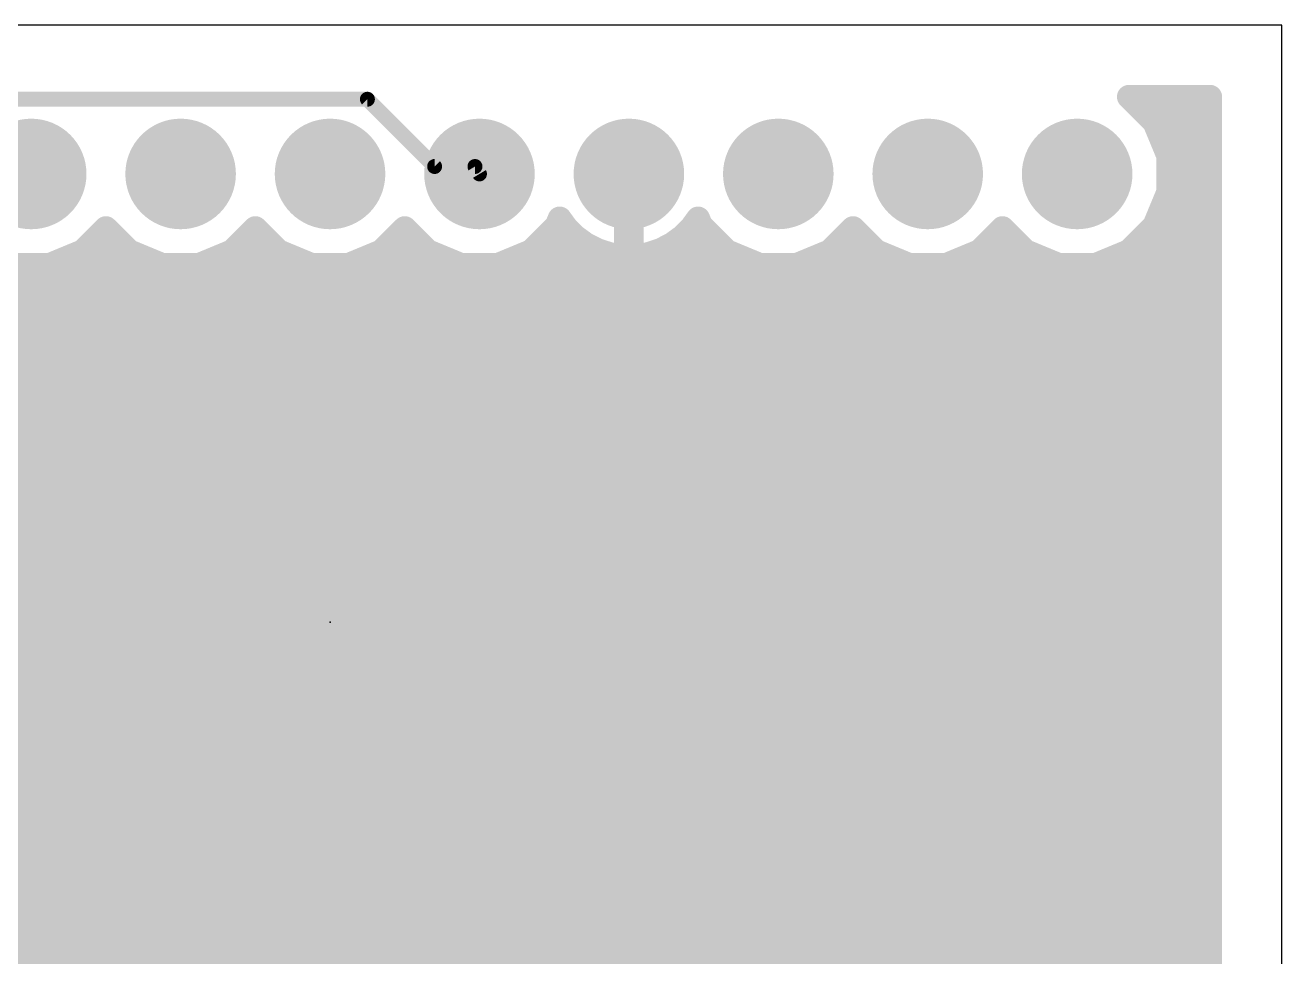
# Model space of a CAD drawing. Extents: x -9 to 55.5, y -1.4 to 36.5.
# Drawn here: x 34.19 to 55.55, y 19.71 to 35.55 of the extents above; entities that cross this region are included whole.
import ezdxf

# ---------------------------------------------------------------- set-up
doc = ezdxf.new("R2010")
doc.units = 0
for name, color, linetype in [('1', 22, 'CONTINUOUS'), ('16', 175, 'CONTINUOUS'), ('17', 82, 'CONTINUOUS'), ('18', 82, 'CONTINUOUS'), ('20', 7, 'CONTINUOUS'), ('23', 7, 'CONTINUOUS')]:
    doc.layers.add(name, color=color, linetype=linetype)

# ---------------------------------------------------------------- blocks, each defined once
blk = doc.blocks.new('ROUNDP')
at = {"const_width": 0.5}
blk.add_lwpolyline([(0, -0.25, 1), (0, 0.25, 1), (0, -0.25)], format="xyb", dxfattribs=at)
blk = doc.blocks.new('ROUNDV')
at = {"const_width": 0.5}
blk.add_lwpolyline([(0, -0.25, 1), (0, 0.25, 1), (0, -0.25)], format="xyb", dxfattribs=at)

msp = doc.modelspace()

# ---------------------------------------------------------------- linework, layer by layer
at = {"layer": '1'}
for points, const_width in [([(20.3454, 34.29), (40.005, 34.29)], 0.254), ([(40.005, 34.29), (41.148, 33.147)], 0.254), ([(53.3835, 33.8977), (52.9504, 34.3308)], 0.4064), ([(52.9504, 34.3308), (54.3308, 34.3308)], 0.4064), ([(54.3308, 34.3308), (54.3308, 1.2192)], 0.4064), ([(53.1436, 34.1376), (54.3308, 34.1376)], 0.4064), ([(53.6194, 33.3282), (53.3835, 33.8977)], 0.4064), ([(53.4525, 33.7312), (54.3308, 33.7312)], 0.4064), ([(53.6194, 32.7118), (53.6194, 33.3282)], 0.4064), ([(53.6194, 33.3248), (54.3308, 33.3248)], 0.4064), ([(41.148, 33.147), (41.8338, 33.147)], 0.254), ([(41.8338, 33.147), (41.91, 33.02)], 0.254), ([(44.3992, 31.623), (44.3992, 32.9692)], 0.4064), ([(44.3992, 32.9692), (44.5008, 32.9692)], 0.4064), ([(44.3992, 32.9184), (44.5008, 32.9184)], 0.4064), ([(44.5008, 32.9692), (44.5008, 31.623)], 0.4064), ([(53.6194, 32.9184), (54.3308, 32.9184)], 0.4064), ([(53.3835, 32.1423), (53.6194, 32.7118)], 0.4064), ([(44.3992, 32.512), (44.5008, 32.512)], 0.4064), ([(53.5366, 32.512), (54.3308, 32.512)], 0.4064), ([(35.1677, 31.7065), (35.56, 32.0988)], 0.4064), ([(35.56, 32.0988), (35.9523, 31.7065)], 0.4064), ([(37.7077, 31.7065), (38.1, 32.0988)], 0.4064), ([(38.1, 32.0988), (38.4923, 31.7065)], 0.4064), ([(40.2477, 31.7065), (40.64, 32.0988)], 0.4064), ([(40.64, 32.0988), (41.0323, 31.7065)], 0.4064), ([(42.7877, 31.7065), (43.2235, 32.1423)], 0.4064), ([(43.1868, 32.1056), (43.3887, 32.1056)], 0.4064), ([(43.2235, 32.1423), (43.2734, 32.2627)], 0.4064), ([(43.2734, 32.2627), (43.3844, 32.1099)], 0.4064), ([(43.3844, 32.1099), (43.5399, 31.9544)], 0.4064), ([(44.3992, 32.1056), (44.5008, 32.1056)], 0.4064), ([(45.3601, 31.9544), (45.5156, 32.1099)], 0.4064), ([(45.5113, 32.1056), (45.7132, 32.1056)], 0.4064), ([(45.5156, 32.1099), (45.6266, 32.2627)], 0.4064), ([(45.6266, 32.2627), (45.6765, 32.1423)], 0.4064), ([(45.6765, 32.1423), (46.1123, 31.7065)], 0.4064), ([(47.8677, 31.7065), (48.26, 32.0988)], 0.4064), ([(48.26, 32.0988), (48.6523, 31.7065)], 0.4064), ([(50.4077, 31.7065), (50.8, 32.0988)], 0.4064), ([(50.8, 32.0988), (51.1923, 31.7065)], 0.4064), ([(52.9477, 31.7065), (53.3835, 32.1423)], 0.4064), ([(53.3468, 32.1056), (54.3308, 32.1056)], 0.4064), ([(43.5399, 31.9544), (43.7178, 31.8252)], 0.4064), ([(45.1822, 31.8252), (45.3601, 31.9544)], 0.4064), ([(34.5982, 31.4706), (35.1677, 31.7065)], 0.4064), ([(35.1501, 31.6992), (35.9699, 31.6992)], 0.4064), ([(35.9523, 31.7065), (36.5218, 31.4706)], 0.4064), ([(37.1382, 31.4706), (37.7077, 31.7065)], 0.4064), ([(37.6901, 31.6992), (38.5099, 31.6992)], 0.4064), ([(38.4923, 31.7065), (39.0618, 31.4706)], 0.4064), ([(39.6782, 31.4706), (40.2477, 31.7065)], 0.4064), ([(40.2301, 31.6992), (41.0499, 31.6992)], 0.4064), ([(41.0323, 31.7065), (41.6018, 31.4706)], 0.4064), ([(42.2182, 31.4706), (42.7877, 31.7065)], 0.4064), ([(42.7701, 31.6992), (43.9942, 31.6992)], 0.4064), ([(43.7178, 31.8252), (43.9137, 31.7254)], 0.4064), ([(43.9137, 31.7254), (44.1229, 31.6574)], 0.4064), ([(44.1229, 31.6574), (44.3401, 31.623)], 0.4064), ([(44.3992, 31.6992), (44.5008, 31.6992)], 0.4064), ([(44.5599, 31.623), (44.7771, 31.6574)], 0.4064), ([(44.7771, 31.6574), (44.9863, 31.7254)], 0.4064), ([(44.9058, 31.6992), (46.1299, 31.6992)], 0.4064), ([(44.9863, 31.7254), (45.1822, 31.8252)], 0.4064), ([(46.1123, 31.7065), (46.6818, 31.4706)], 0.4064), ([(47.2982, 31.4706), (47.8677, 31.7065)], 0.4064), ([(47.8501, 31.6992), (48.6699, 31.6992)], 0.4064), ([(48.6523, 31.7065), (49.2218, 31.4706)], 0.4064), ([(49.8382, 31.4706), (50.4077, 31.7065)], 0.4064), ([(50.3901, 31.6992), (51.2099, 31.6992)], 0.4064), ([(51.1923, 31.7065), (51.7618, 31.4706)], 0.4064), ([(52.3782, 31.4706), (52.9477, 31.7065)], 0.4064), ([(52.9301, 31.6992), (54.3308, 31.6992)], 0.4064), ([(32.6898, 31.5468), (45.72, 18.5166)], 0.254), ([(46.1636, 19.1147), (33.6846, 31.5937)], 0.4064), ([(33.9818, 31.4706), (34.5982, 31.4706)], 0.4064), ([(36.5218, 31.4706), (37.1382, 31.4706)], 0.4064), ([(39.0618, 31.4706), (39.6782, 31.4706)], 0.4064), ([(41.6018, 31.4706), (42.2182, 31.4706)], 0.4064), ([(44.3401, 31.623), (44.3992, 31.623)], 0.4064), ([(44.5008, 31.623), (44.5599, 31.623)], 0.4064), ([(46.6818, 31.4706), (47.2982, 31.4706)], 0.4064), ([(49.2218, 31.4706), (49.8382, 31.4706)], 0.4064), ([(51.7618, 31.4706), (52.3782, 31.4706)], 0.4064), ([(33.9855, 31.2928), (54.3308, 31.2928)], 0.4064), ([(34.3919, 30.8864), (54.3308, 30.8864)], 0.4064), ([(34.7983, 30.48), (54.3308, 30.48)], 0.4064), ([(35.2047, 30.0736), (54.3308, 30.0736)], 0.4064), ([(35.6111, 29.6672), (54.3308, 29.6672)], 0.4064), ([(36.0175, 29.2608), (54.3308, 29.2608)], 0.4064), ([(36.4239, 28.8544), (54.3308, 28.8544)], 0.4064), ([(36.8303, 28.448), (54.3308, 28.448)], 0.4064), ([(37.2367, 28.0416), (54.3308, 28.0416)], 0.4064), ([(37.6431, 27.6352), (54.3308, 27.6352)], 0.4064), ([(38.0495, 27.2288), (54.3308, 27.2288)], 0.4064), ([(38.4559, 26.8224), (54.3308, 26.8224)], 0.4064), ([(38.8623, 26.416), (54.3308, 26.416)], 0.4064), ([(39.2687, 26.0096), (54.3308, 26.0096)], 0.4064), ([(39.6751, 25.6032), (54.3308, 25.6032)], 0.4064), ([(40.0815, 25.1968), (54.3308, 25.1968)], 0.4064), ([(40.4879, 24.7904), (54.3308, 24.7904)], 0.4064), ([(40.8943, 24.384), (54.3308, 24.384)], 0.4064), ([(41.3007, 23.9776), (54.3308, 23.9776)], 0.4064), ([(41.7071, 23.5712), (54.3308, 23.5712)], 0.4064), ([(42.1135, 23.1648), (54.3308, 23.1648)], 0.4064), ([(42.5199, 22.7584), (54.3308, 22.7584)], 0.4064), ([(42.9263, 22.352), (54.3308, 22.352)], 0.4064), ([(43.3327, 21.9456), (54.3308, 21.9456)], 0.4064), ([(43.7391, 21.5392), (54.3308, 21.5392)], 0.4064), ([(44.1455, 21.1328), (54.3308, 21.1328)], 0.4064), ([(44.5519, 20.7264), (54.3308, 20.7264)], 0.4064), ([(44.9583, 20.32), (54.3308, 20.32)], 0.4064), ([(45.3647, 19.9136), (54.3308, 19.9136)], 0.4064), ([(45.7711, 19.5072), (54.3308, 19.5072)], 0.4064)]:
    msp.add_lwpolyline(points, dxfattribs=dict(at, const_width=const_width))
for points, const_width in [([(40.0499, 34.3349, 1), (39.9601, 34.2451)], 0.127), ([(40.005, 34.2265, 1), (40.005, 34.3535)], 0.127), ([(53.0222, 34.4026, 1), (52.8785, 34.259)], 0.2032), ([(52.9504, 34.4324, 1), (52.9504, 34.2292)], 0.2032), ([(54.4324, 34.3308, 1), (54.2292, 34.3308)], 0.2032), ([(54.3308, 34.2292, 1), (54.3308, 34.4324)], 0.2032), ([(53.1436, 34.2392, 1), (53.1436, 34.036)], 0.2032), ([(54.3308, 34.036, 1), (54.3308, 34.2392)], 0.2032), ([(53.4774, 33.9365, 1), (53.2896, 33.8588)], 0.2032), ([(53.3117, 33.8258, 1), (53.4554, 33.9695)], 0.2032), ([(53.4525, 33.8328, 1), (53.4525, 33.6296)], 0.2032), ([(54.3308, 33.6296, 1), (54.3308, 33.8328)], 0.2032), ([(53.721, 33.3282, 1), (53.5178, 33.3282)], 0.2032), ([(53.6194, 33.4264, 1), (53.6194, 33.2232)], 0.2032), ([(53.5255, 33.2893, 1), (53.7133, 33.3671)], 0.2032), ([(54.3308, 33.2232, 1), (54.3308, 33.4264)], 0.2032), ([(41.148, 33.2105, 1), (41.148, 33.0835)], 0.127), ([(41.1031, 33.1021, 1), (41.1929, 33.1919)], 0.127), ([(41.8883, 33.1797, 1), (41.7793, 33.1143)], 0.127), ([(41.8338, 33.0835, 1), (41.8338, 33.2105)], 0.127), ([(41.8555, 32.9873, 1), (41.9645, 33.0527)], 0.127), ([(44.5008, 32.9692, 1), (44.2976, 32.9692)], 0.2032), ([(44.3992, 33.0708, 1), (44.3992, 32.8676)], 0.2032), ([(44.3992, 33.02, 1), (44.3992, 32.8168)], 0.2032), ([(44.6024, 32.9692, 1), (44.3992, 32.9692)], 0.2032), ([(44.5008, 32.8676, 1), (44.5008, 33.0708)], 0.2032), ([(44.5008, 32.8168, 1), (44.5008, 33.02)], 0.2032), ([(53.6194, 33.02, 1), (53.6194, 32.8168)], 0.2032), ([(54.3308, 32.8168, 1), (54.3308, 33.02)], 0.2032), ([(53.7133, 32.6729, 1), (53.5255, 32.7507)], 0.2032), ([(44.3992, 32.6136, 1), (44.3992, 32.4104)], 0.2032), ([(44.5008, 32.4104, 1), (44.5008, 32.6136)], 0.2032), ([(53.5366, 32.6136, 1), (53.5366, 32.4104)], 0.2032), ([(53.5178, 32.7118, 1), (53.721, 32.7118)], 0.2032), ([(54.3308, 32.4104, 1), (54.3308, 32.6136)], 0.2032), ([(35.6318, 32.1707, 1), (35.4882, 32.027)], 0.2032), ([(35.6318, 32.027, 1), (35.4882, 32.1707)], 0.2032), ([(38.1718, 32.1707, 1), (38.0282, 32.027)], 0.2032), ([(38.1718, 32.027, 1), (38.0282, 32.1707)], 0.2032), ([(40.7118, 32.1707, 1), (40.5682, 32.027)], 0.2032), ([(40.7118, 32.027, 1), (40.5682, 32.1707)], 0.2032), ([(43.1868, 32.2072, 1), (43.1868, 32.004)], 0.2032), ([(43.1296, 32.1812, 1), (43.3174, 32.1035)], 0.2032), ([(43.2954, 32.0705, 1), (43.1517, 32.2142)], 0.2032), ([(43.3556, 32.3225, 1), (43.1912, 32.203)], 0.2032), ([(43.3673, 32.2239, 1), (43.1795, 32.3016)], 0.2032), ([(43.4563, 32.1818, 1), (43.3126, 32.0381)], 0.2032), ([(43.3022, 32.0502, 1), (43.4666, 32.1696)], 0.2032), ([(43.3887, 32.004, 1), (43.3887, 32.2072)], 0.2032), ([(44.3992, 32.2072, 1), (44.3992, 32.004)], 0.2032), ([(44.5008, 32.004, 1), (44.5008, 32.2072)], 0.2032), ([(45.5113, 32.2072, 1), (45.5113, 32.004)], 0.2032), ([(45.4334, 32.1696, 1), (45.5978, 32.0502)], 0.2032), ([(45.5874, 32.0381, 1), (45.4437, 32.1818)], 0.2032), ([(45.7205, 32.3016, 1), (45.5327, 32.2239)], 0.2032), ([(45.7088, 32.203, 1), (45.5444, 32.3225)], 0.2032), ([(45.7483, 32.2142, 1), (45.6046, 32.0705)], 0.2032), ([(45.5826, 32.1035, 1), (45.7703, 32.1812)], 0.2032), ([(45.7132, 32.004, 1), (45.7132, 32.2072)], 0.2032), ([(48.3318, 32.1707, 1), (48.1882, 32.027)], 0.2032), ([(48.3318, 32.027, 1), (48.1882, 32.1707)], 0.2032), ([(50.8718, 32.1707, 1), (50.7282, 32.027)], 0.2032), ([(50.8718, 32.027, 1), (50.7282, 32.1707)], 0.2032), ([(53.3468, 32.2072, 1), (53.3468, 32.004)], 0.2032), ([(53.2896, 32.1812, 1), (53.4774, 32.1035)], 0.2032), ([(53.4554, 32.0705, 1), (53.3117, 32.2142)], 0.2032), ([(54.3308, 32.004, 1), (54.3308, 32.2072)], 0.2032), ([(43.5996, 32.0366, 1), (43.4802, 31.8722)], 0.2032), ([(43.4681, 31.8826, 1), (43.6118, 32.0263)], 0.2032), ([(45.2882, 32.0263, 1), (45.4319, 31.8826)], 0.2032), ([(45.4198, 31.8722, 1), (45.3004, 32.0366)], 0.2032), ([(35.1501, 31.8008, 1), (35.1501, 31.5976)], 0.2032), ([(35.0958, 31.7783, 1), (35.2395, 31.6346)], 0.2032), ([(35.2065, 31.6126, 1), (35.1288, 31.8003)], 0.2032), ([(35.9912, 31.8003, 1), (35.9135, 31.6126)], 0.2032), ([(35.8805, 31.6346, 1), (36.0242, 31.7783)], 0.2032), ([(35.9699, 31.5976, 1), (35.9699, 31.8008)], 0.2032), ([(37.6901, 31.8008, 1), (37.6901, 31.5976)], 0.2032), ([(37.6358, 31.7783, 1), (37.7795, 31.6346)], 0.2032), ([(37.7465, 31.6126, 1), (37.6688, 31.8003)], 0.2032), ([(38.5312, 31.8003, 1), (38.4535, 31.6126)], 0.2032), ([(38.4205, 31.6346, 1), (38.5642, 31.7783)], 0.2032), ([(38.5099, 31.5976, 1), (38.5099, 31.8008)], 0.2032), ([(40.2301, 31.8008, 1), (40.2301, 31.5976)], 0.2032), ([(40.1758, 31.7783, 1), (40.3195, 31.6346)], 0.2032), ([(40.2865, 31.6126, 1), (40.2088, 31.8003)], 0.2032), ([(41.0712, 31.8003, 1), (40.9935, 31.6126)], 0.2032), ([(40.9605, 31.6346, 1), (41.1042, 31.7783)], 0.2032), ([(41.0499, 31.5976, 1), (41.0499, 31.8008)], 0.2032), ([(42.7701, 31.8008, 1), (42.7701, 31.5976)], 0.2032), ([(42.7158, 31.7783, 1), (42.8595, 31.6346)], 0.2032), ([(42.8265, 31.6126, 1), (42.7488, 31.8003)], 0.2032), ([(43.7639, 31.9157, 1), (43.6717, 31.7347)], 0.2032), ([(43.6581, 31.743, 1), (43.7775, 31.9074)], 0.2032), ([(43.9451, 31.822, 1), (43.8823, 31.6287)], 0.2032), ([(43.8676, 31.6348, 1), (43.9599, 31.8159)], 0.2032), ([(43.9942, 31.5976, 1), (43.9942, 31.8008)], 0.2032), ([(44.1388, 31.7577, 1), (44.107, 31.5571)], 0.2032), ([(44.0915, 31.5608, 1), (44.1543, 31.754)], 0.2032), ([(44.3992, 31.8008, 1), (44.3992, 31.5976)], 0.2032), ([(44.5008, 31.5976, 1), (44.5008, 31.8008)], 0.2032), ([(44.7457, 31.754, 1), (44.8085, 31.5608)], 0.2032), ([(44.793, 31.5571, 1), (44.7612, 31.7577)], 0.2032), ([(44.9058, 31.8008, 1), (44.9058, 31.5976)], 0.2032), ([(44.9401, 31.8159, 1), (45.0324, 31.6348)], 0.2032), ([(45.0177, 31.6287, 1), (44.9549, 31.822)], 0.2032), ([(45.1225, 31.9074, 1), (45.2419, 31.743)], 0.2032), ([(45.2283, 31.7347, 1), (45.1361, 31.9157)], 0.2032), ([(46.1512, 31.8003, 1), (46.0735, 31.6126)], 0.2032), ([(46.0405, 31.6346, 1), (46.1842, 31.7783)], 0.2032), ([(46.1299, 31.5976, 1), (46.1299, 31.8008)], 0.2032), ([(47.8501, 31.8008, 1), (47.8501, 31.5976)], 0.2032), ([(47.7958, 31.7783, 1), (47.9395, 31.6346)], 0.2032), ([(47.9065, 31.6126, 1), (47.8288, 31.8003)], 0.2032), ([(48.6912, 31.8003, 1), (48.6135, 31.6126)], 0.2032), ([(48.5805, 31.6346, 1), (48.7242, 31.7783)], 0.2032), ([(48.6699, 31.5976, 1), (48.6699, 31.8008)], 0.2032), ([(50.3901, 31.8008, 1), (50.3901, 31.5976)], 0.2032), ([(50.3358, 31.7783, 1), (50.4795, 31.6346)], 0.2032), ([(50.4465, 31.6126, 1), (50.3688, 31.8003)], 0.2032), ([(51.2312, 31.8003, 1), (51.1535, 31.6126)], 0.2032), ([(51.1205, 31.6346, 1), (51.2642, 31.7783)], 0.2032), ([(51.2099, 31.5976, 1), (51.2099, 31.8008)], 0.2032), ([(52.9301, 31.8008, 1), (52.9301, 31.5976)], 0.2032), ([(52.8758, 31.7783, 1), (53.0195, 31.6346)], 0.2032), ([(52.9865, 31.6126, 1), (52.9088, 31.8003)], 0.2032), ([(54.3308, 31.5976, 1), (54.3308, 31.8008)], 0.2032), ([(34.5593, 31.5645, 1), (34.6371, 31.3767)], 0.2032), ([(34.5982, 31.369, 1), (34.5982, 31.5722)], 0.2032), ([(36.5218, 31.5722, 1), (36.5218, 31.369)], 0.2032), ([(36.4829, 31.3767, 1), (36.5607, 31.5645)], 0.2032), ([(37.0993, 31.5645, 1), (37.1771, 31.3767)], 0.2032), ([(37.1382, 31.369, 1), (37.1382, 31.5722)], 0.2032), ([(39.0618, 31.5722, 1), (39.0618, 31.369)], 0.2032), ([(39.0229, 31.3767, 1), (39.1007, 31.5645)], 0.2032), ([(39.6393, 31.5645, 1), (39.7171, 31.3767)], 0.2032), ([(39.6782, 31.369, 1), (39.6782, 31.5722)], 0.2032), ([(41.6018, 31.5722, 1), (41.6018, 31.369)], 0.2032), ([(41.5629, 31.3767, 1), (41.6407, 31.5645)], 0.2032), ([(42.1793, 31.5645, 1), (42.2571, 31.3767)], 0.2032), ([(42.2182, 31.369, 1), (42.2182, 31.5722)], 0.2032), ([(44.3401, 31.7246, 1), (44.3401, 31.5214)], 0.2032), ([(44.2976, 31.623, 1), (44.5008, 31.623)], 0.2032), ([(44.3242, 31.5227, 1), (44.3559, 31.7233)], 0.2032), ([(44.3992, 31.5214, 1), (44.3992, 31.7246)], 0.2032), ([(44.5008, 31.7246, 1), (44.5008, 31.5214)], 0.2032), ([(44.3992, 31.623, 1), (44.6024, 31.623)], 0.2032), ([(44.5441, 31.7233, 1), (44.5758, 31.5227)], 0.2032), ([(44.56, 31.5214, 1), (44.5599, 31.7246)], 0.2032), ([(46.6818, 31.5722, 1), (46.6818, 31.369)], 0.2032), ([(46.6429, 31.3767, 1), (46.7207, 31.5645)], 0.2032), ([(47.2593, 31.5645, 1), (47.3371, 31.3767)], 0.2032), ([(47.2982, 31.369, 1), (47.2982, 31.5722)], 0.2032), ([(49.2218, 31.5722, 1), (49.2218, 31.369)], 0.2032), ([(49.1829, 31.3767, 1), (49.2607, 31.5645)], 0.2032), ([(49.7993, 31.5645, 1), (49.8771, 31.3767)], 0.2032), ([(49.8382, 31.369, 1), (49.8382, 31.5722)], 0.2032), ([(51.7618, 31.5722, 1), (51.7618, 31.369)], 0.2032), ([(51.7229, 31.3767, 1), (51.8007, 31.5645)], 0.2032), ([(52.3393, 31.5645, 1), (52.4171, 31.3767)], 0.2032), ([(52.3782, 31.369, 1), (52.3782, 31.5722)], 0.2032), ([(54.3308, 31.1912, 1), (54.3308, 31.3944)], 0.2032), ([(34.3919, 30.988, 1), (34.3919, 30.7848)], 0.2032), ([(54.3308, 30.7848, 1), (54.3308, 30.988)], 0.2032), ([(34.7983, 30.5816, 1), (34.7983, 30.3784)], 0.2032), ([(54.3308, 30.3784, 1), (54.3308, 30.5816)], 0.2032), ([(35.2047, 30.1752, 1), (35.2047, 29.972)], 0.2032), ([(54.3308, 29.972, 1), (54.3308, 30.1752)], 0.2032), ([(35.6111, 29.7688, 1), (35.6111, 29.5656)], 0.2032), ([(54.3308, 29.5656, 1), (54.3308, 29.7688)], 0.2032), ([(36.0175, 29.3624, 1), (36.0175, 29.1592)], 0.2032), ([(54.3308, 29.1592, 1), (54.3308, 29.3624)], 0.2032), ([(36.4239, 28.956, 1), (36.4239, 28.7528)], 0.2032), ([(54.3308, 28.7528, 1), (54.3308, 28.956)], 0.2032), ([(36.8303, 28.5496, 1), (36.8303, 28.3464)], 0.2032), ([(54.3308, 28.3464, 1), (54.3308, 28.5496)], 0.2032), ([(37.2367, 28.1432, 1), (37.2367, 27.94)], 0.2032), ([(54.3308, 27.94, 1), (54.3308, 28.1432)], 0.2032), ([(37.6431, 27.7368, 1), (37.6431, 27.5336)], 0.2032), ([(54.3308, 27.5336, 1), (54.3308, 27.7368)], 0.2032), ([(38.0495, 27.3304, 1), (38.0495, 27.1272)], 0.2032), ([(54.3308, 27.1272, 1), (54.3308, 27.3304)], 0.2032), ([(38.4559, 26.924, 1), (38.4559, 26.7208)], 0.2032), ([(54.3308, 26.7208, 1), (54.3308, 26.924)], 0.2032), ([(38.8623, 26.5176, 1), (38.8623, 26.3144)], 0.2032), ([(54.3308, 26.3144, 1), (54.3308, 26.5176)], 0.2032), ([(39.2687, 26.1112, 1), (39.2687, 25.908)], 0.2032), ([(54.3308, 25.908, 1), (54.3308, 26.1112)], 0.2032), ([(39.6751, 25.7048, 1), (39.6751, 25.5016)], 0.2032), ([(54.3308, 25.5016, 1), (54.3308, 25.7048)], 0.2032), ([(40.0815, 25.2984, 1), (40.0815, 25.0952)], 0.2032), ([(54.3308, 25.0952, 1), (54.3308, 25.2984)], 0.2032), ([(40.4879, 24.892, 1), (40.4879, 24.6888)], 0.2032), ([(54.3308, 24.6888, 1), (54.3308, 24.892)], 0.2032), ([(40.8943, 24.4856, 1), (40.8943, 24.2824)], 0.2032), ([(54.3308, 24.2824, 1), (54.3308, 24.4856)], 0.2032), ([(41.3007, 24.0792, 1), (41.3007, 23.876)], 0.2032), ([(54.3308, 23.876, 1), (54.3308, 24.0792)], 0.2032), ([(41.7071, 23.6728, 1), (41.7071, 23.4696)], 0.2032), ([(54.3308, 23.4696, 1), (54.3308, 23.6728)], 0.2032), ([(42.1135, 23.2664, 1), (42.1135, 23.0632)], 0.2032), ([(54.3308, 23.0632, 1), (54.3308, 23.2664)], 0.2032), ([(42.5199, 22.86, 1), (42.5199, 22.6568)], 0.2032), ([(54.3308, 22.6568, 1), (54.3308, 22.86)], 0.2032), ([(42.9263, 22.4536, 1), (42.9263, 22.2504)], 0.2032), ([(54.3308, 22.2504, 1), (54.3308, 22.4536)], 0.2032), ([(43.3327, 22.0472, 1), (43.3327, 21.844)], 0.2032), ([(54.3308, 21.844, 1), (54.3308, 22.0472)], 0.2032), ([(43.7391, 21.6408, 1), (43.7391, 21.4376)], 0.2032), ([(54.3308, 21.4376, 1), (54.3308, 21.6408)], 0.2032), ([(44.1455, 21.2344, 1), (44.1455, 21.0312)], 0.2032), ([(54.3308, 21.0312, 1), (54.3308, 21.2344)], 0.2032), ([(44.5519, 20.828, 1), (44.5519, 20.6248)], 0.2032), ([(54.3308, 20.6248, 1), (54.3308, 20.828)], 0.2032), ([(44.9583, 20.4216, 1), (44.9583, 20.2184)], 0.2032), ([(54.3308, 20.2184, 1), (54.3308, 20.4216)], 0.2032), ([(45.3647, 20.0152, 1), (45.3647, 19.812)], 0.2032), ([(54.3308, 19.812, 1), (54.3308, 20.0152)], 0.2032)]:
    msp.add_lwpolyline(points, format="xyb", dxfattribs=dict(at, const_width=const_width))
at = {"layer": '16', "const_width": 0.4064}
for points in [[(53.3835, 33.8977), (52.9504, 34.3308)], [(52.9504, 34.3308), (54.3308, 34.3308)], [(54.3308, 34.3308), (54.3308, 1.2192)], [(53.1436, 34.1376), (54.3308, 34.1376)], [(53.6194, 33.3282), (53.3835, 33.8977)], [(53.4525, 33.7312), (54.3308, 33.7312)], [(53.6194, 32.7118), (53.6194, 33.3282)], [(53.6194, 33.3248), (54.3308, 33.3248)], [(44.3992, 31.623), (44.3992, 32.9692)], [(44.3992, 32.9692), (44.5008, 32.9692)], [(44.3992, 32.9184), (44.5008, 32.9184)], [(44.5008, 32.9692), (44.5008, 31.623)], [(53.6194, 32.9184), (54.3308, 32.9184)], [(53.3835, 32.1423), (53.6194, 32.7118)], [(44.3992, 32.512), (44.5008, 32.512)], [(53.5366, 32.512), (54.3308, 32.512)], [(35.1677, 31.7065), (35.56, 32.0988)], [(35.56, 32.0988), (35.9523, 31.7065)], [(37.7077, 31.7065), (38.1, 32.0988)], [(38.1, 32.0988), (38.4923, 31.7065)], [(40.2477, 31.7065), (40.64, 32.0988)], [(40.64, 32.0988), (41.0323, 31.7065)], [(42.7877, 31.7065), (43.2235, 32.1423)], [(43.1868, 32.1056), (43.3887, 32.1056)], [(43.2235, 32.1423), (43.2734, 32.2627)], [(43.2734, 32.2627), (43.3844, 32.1099)], [(43.3844, 32.1099), (43.5399, 31.9544)], [(44.3992, 32.1056), (44.5008, 32.1056)], [(45.3601, 31.9544), (45.5156, 32.1099)], [(45.5113, 32.1056), (45.7132, 32.1056)], [(45.5156, 32.1099), (45.6266, 32.2627)], [(45.6266, 32.2627), (45.6765, 32.1423)], [(45.6765, 32.1423), (46.1123, 31.7065)], [(47.8677, 31.7065), (48.26, 32.0988)], [(48.26, 32.0988), (48.6523, 31.7065)], [(50.4077, 31.7065), (50.8, 32.0988)], [(50.8, 32.0988), (51.1923, 31.7065)], [(52.9477, 31.7065), (53.3835, 32.1423)], [(53.3468, 32.1056), (54.3308, 32.1056)], [(43.5399, 31.9544), (43.7178, 31.8252)], [(45.1822, 31.8252), (45.3601, 31.9544)], [(34.5982, 31.4706), (35.1677, 31.7065)], [(35.1501, 31.6992), (35.9699, 31.6992)], [(35.9523, 31.7065), (36.5218, 31.4706)], [(37.1382, 31.4706), (37.7077, 31.7065)], [(37.6901, 31.6992), (38.5099, 31.6992)], [(38.4923, 31.7065), (39.0618, 31.4706)], [(39.6782, 31.4706), (40.2477, 31.7065)], [(40.2301, 31.6992), (41.0499, 31.6992)], [(41.0323, 31.7065), (41.6018, 31.4706)], [(42.2182, 31.4706), (42.7877, 31.7065)], [(42.7701, 31.6992), (43.9942, 31.6992)], [(43.7178, 31.8252), (43.9137, 31.7254)], [(43.9137, 31.7254), (44.1229, 31.6574)], [(44.1229, 31.6574), (44.3401, 31.623)], [(44.3992, 31.6992), (44.5008, 31.6992)], [(44.5599, 31.623), (44.7771, 31.6574)], [(44.7771, 31.6574), (44.9863, 31.7254)], [(44.9058, 31.6992), (46.1299, 31.6992)], [(44.9863, 31.7254), (45.1822, 31.8252)], [(46.1123, 31.7065), (46.6818, 31.4706)], [(47.2982, 31.4706), (47.8677, 31.7065)], [(47.8501, 31.6992), (48.6699, 31.6992)], [(48.6523, 31.7065), (49.2218, 31.4706)], [(49.8382, 31.4706), (50.4077, 31.7065)], [(50.3901, 31.6992), (51.2099, 31.6992)], [(51.1923, 31.7065), (51.7618, 31.4706)], [(52.3782, 31.4706), (52.9477, 31.7065)], [(52.9301, 31.6992), (54.3308, 31.6992)], [(33.9818, 31.4706), (34.5982, 31.4706)], [(36.5218, 31.4706), (37.1382, 31.4706)], [(39.0618, 31.4706), (39.6782, 31.4706)], [(41.6018, 31.4706), (42.2182, 31.4706)], [(44.3401, 31.623), (44.3992, 31.623)], [(44.5008, 31.623), (44.5599, 31.623)], [(46.6818, 31.4706), (47.2982, 31.4706)], [(49.2218, 31.4706), (49.8382, 31.4706)], [(51.7618, 31.4706), (52.3782, 31.4706)], [(31.8773, 31.2928), (54.3308, 31.2928)], [(31.4709, 30.8864), (54.3308, 30.8864)], [(31.0645, 30.48), (54.3308, 30.48)], [(30.6581, 30.0736), (54.3308, 30.0736)], [(30.2517, 29.6672), (54.3308, 29.6672)], [(29.8453, 29.2608), (54.3308, 29.2608)], [(29.4389, 28.8544), (54.3308, 28.8544)], [(29.0325, 28.448), (54.3308, 28.448)], [(28.6261, 28.0416), (54.3308, 28.0416)], [(28.2197, 27.6352), (54.3308, 27.6352)], [(27.8133, 27.2288), (54.3308, 27.2288)], [(27.4069, 26.8224), (54.3308, 26.8224)], [(27.0005, 26.416), (54.3308, 26.416)], [(26.5941, 26.0096), (54.3308, 26.0096)], [(26.1877, 25.6032), (54.3308, 25.6032)], [(25.7813, 25.1968), (54.3308, 25.1968)], [(24.0287, 24.7904), (54.3308, 24.7904)], [(24.4351, 24.384), (54.3308, 24.384)], [(24.8415, 23.9776), (54.3308, 23.9776)], [(25.2479, 23.5712), (54.3308, 23.5712)], [(25.6543, 23.1648), (54.3308, 23.1648)], [(26.0607, 22.7584), (54.3308, 22.7584)], [(26.4671, 22.352), (54.3308, 22.352)], [(26.8735, 21.9456), (54.3308, 21.9456)], [(27.2799, 21.5392), (54.3308, 21.5392)], [(27.6863, 21.1328), (54.3308, 21.1328)], [(28.0927, 20.7264), (54.3308, 20.7264)], [(28.4991, 20.32), (54.3308, 20.32)], [(28.9055, 19.9136), (54.3308, 19.9136)], [(29.3119, 19.5072), (54.3308, 19.5072)]]:
    msp.add_lwpolyline(points, dxfattribs=at)
at = {"layer": '16', "const_width": 0.2032}
for points in [[(53.0222, 34.4026, 1), (52.8785, 34.259)], [(52.9504, 34.4324, 1), (52.9504, 34.2292)], [(54.4324, 34.3308, 1), (54.2292, 34.3308)], [(54.3308, 34.2292, 1), (54.3308, 34.4324)], [(53.1436, 34.2392, 1), (53.1436, 34.036)], [(54.3308, 34.036, 1), (54.3308, 34.2392)], [(53.4774, 33.9365, 1), (53.2896, 33.8588)], [(53.3117, 33.8258, 1), (53.4554, 33.9695)], [(53.4525, 33.8328, 1), (53.4525, 33.6296)], [(54.3308, 33.6296, 1), (54.3308, 33.8328)], [(53.721, 33.3282, 1), (53.5178, 33.3282)], [(53.6194, 33.4264, 1), (53.6194, 33.2232)], [(53.5255, 33.2893, 1), (53.7133, 33.3671)], [(54.3308, 33.2232, 1), (54.3308, 33.4264)], [(44.5008, 32.9692, 1), (44.2976, 32.9692)], [(44.3992, 33.0708, 1), (44.3992, 32.8676)], [(44.3992, 33.02, 1), (44.3992, 32.8168)], [(44.6024, 32.9692, 1), (44.3992, 32.9692)], [(44.5008, 32.8676, 1), (44.5008, 33.0708)], [(44.5008, 32.8168, 1), (44.5008, 33.02)], [(53.6194, 33.02, 1), (53.6194, 32.8168)], [(54.3308, 32.8168, 1), (54.3308, 33.02)], [(53.7133, 32.6729, 1), (53.5255, 32.7507)], [(44.3992, 32.6136, 1), (44.3992, 32.4104)], [(44.5008, 32.4104, 1), (44.5008, 32.6136)], [(53.5366, 32.6136, 1), (53.5366, 32.4104)], [(53.5178, 32.7118, 1), (53.721, 32.7118)], [(54.3308, 32.4104, 1), (54.3308, 32.6136)], [(35.6318, 32.1707, 1), (35.4882, 32.027)], [(35.6318, 32.027, 1), (35.4882, 32.1707)], [(38.1718, 32.1707, 1), (38.0282, 32.027)], [(38.1718, 32.027, 1), (38.0282, 32.1707)], [(40.7118, 32.1707, 1), (40.5682, 32.027)], [(40.7118, 32.027, 1), (40.5682, 32.1707)], [(43.1868, 32.2072, 1), (43.1868, 32.004)], [(43.1296, 32.1812, 1), (43.3174, 32.1035)], [(43.2954, 32.0705, 1), (43.1517, 32.2142)], [(43.3556, 32.3225, 1), (43.1912, 32.203)], [(43.3673, 32.2239, 1), (43.1795, 32.3016)], [(43.4563, 32.1818, 1), (43.3126, 32.0381)], [(43.3022, 32.0502, 1), (43.4666, 32.1696)], [(43.3887, 32.004, 1), (43.3887, 32.2072)], [(44.3992, 32.2072, 1), (44.3992, 32.004)], [(44.5008, 32.004, 1), (44.5008, 32.2072)], [(45.5113, 32.2072, 1), (45.5113, 32.004)], [(45.4334, 32.1696, 1), (45.5978, 32.0502)], [(45.5874, 32.0381, 1), (45.4437, 32.1818)], [(45.7205, 32.3016, 1), (45.5327, 32.2239)], [(45.7088, 32.203, 1), (45.5444, 32.3225)], [(45.7483, 32.2142, 1), (45.6046, 32.0705)], [(45.5826, 32.1035, 1), (45.7703, 32.1812)], [(45.7132, 32.004, 1), (45.7132, 32.2072)], [(48.3318, 32.1707, 1), (48.1882, 32.027)], [(48.3318, 32.027, 1), (48.1882, 32.1707)], [(50.8718, 32.1707, 1), (50.7282, 32.027)], [(50.8718, 32.027, 1), (50.7282, 32.1707)], [(53.3468, 32.2072, 1), (53.3468, 32.004)], [(53.2896, 32.1812, 1), (53.4774, 32.1035)], [(53.4554, 32.0705, 1), (53.3117, 32.2142)], [(54.3308, 32.004, 1), (54.3308, 32.2072)], [(43.5996, 32.0366, 1), (43.4802, 31.8722)], [(43.4681, 31.8826, 1), (43.6118, 32.0263)], [(45.2882, 32.0263, 1), (45.4319, 31.8826)], [(45.4198, 31.8722, 1), (45.3004, 32.0366)], [(35.1501, 31.8008, 1), (35.1501, 31.5976)], [(35.0958, 31.7783, 1), (35.2395, 31.6346)], [(35.2065, 31.6126, 1), (35.1288, 31.8003)], [(35.9912, 31.8003, 1), (35.9135, 31.6126)], [(35.8805, 31.6346, 1), (36.0242, 31.7783)], [(35.9699, 31.5976, 1), (35.9699, 31.8008)], [(37.6901, 31.8008, 1), (37.6901, 31.5976)], [(37.6358, 31.7783, 1), (37.7795, 31.6346)], [(37.7465, 31.6126, 1), (37.6688, 31.8003)], [(38.5312, 31.8003, 1), (38.4535, 31.6126)], [(38.4205, 31.6346, 1), (38.5642, 31.7783)], [(38.5099, 31.5976, 1), (38.5099, 31.8008)], [(40.2301, 31.8008, 1), (40.2301, 31.5976)], [(40.1758, 31.7783, 1), (40.3195, 31.6346)], [(40.2865, 31.6126, 1), (40.2088, 31.8003)], [(41.0712, 31.8003, 1), (40.9935, 31.6126)], [(40.9605, 31.6346, 1), (41.1042, 31.7783)], [(41.0499, 31.5976, 1), (41.0499, 31.8008)], [(42.7701, 31.8008, 1), (42.7701, 31.5976)], [(42.7158, 31.7783, 1), (42.8595, 31.6346)], [(42.8265, 31.6126, 1), (42.7488, 31.8003)], [(43.7639, 31.9157, 1), (43.6717, 31.7347)], [(43.6581, 31.743, 1), (43.7775, 31.9074)], [(43.9451, 31.822, 1), (43.8823, 31.6287)], [(43.8676, 31.6348, 1), (43.9599, 31.8159)], [(43.9942, 31.5976, 1), (43.9942, 31.8008)], [(44.1388, 31.7577, 1), (44.107, 31.5571)], [(44.0915, 31.5608, 1), (44.1543, 31.754)], [(44.3992, 31.8008, 1), (44.3992, 31.5976)], [(44.5008, 31.5976, 1), (44.5008, 31.8008)], [(44.7457, 31.754, 1), (44.8085, 31.5608)], [(44.793, 31.5571, 1), (44.7612, 31.7577)], [(44.9058, 31.8008, 1), (44.9058, 31.5976)], [(44.9401, 31.8159, 1), (45.0324, 31.6348)], [(45.0177, 31.6287, 1), (44.9549, 31.822)], [(45.1225, 31.9074, 1), (45.2419, 31.743)], [(45.2283, 31.7347, 1), (45.1361, 31.9157)], [(46.1512, 31.8003, 1), (46.0735, 31.6126)], [(46.0405, 31.6346, 1), (46.1842, 31.7783)], [(46.1299, 31.5976, 1), (46.1299, 31.8008)], [(47.8501, 31.8008, 1), (47.8501, 31.5976)], [(47.7958, 31.7783, 1), (47.9395, 31.6346)], [(47.9065, 31.6126, 1), (47.8288, 31.8003)], [(48.6912, 31.8003, 1), (48.6135, 31.6126)], [(48.5805, 31.6346, 1), (48.7242, 31.7783)], [(48.6699, 31.5976, 1), (48.6699, 31.8008)], [(50.3901, 31.8008, 1), (50.3901, 31.5976)], [(50.3358, 31.7783, 1), (50.4795, 31.6346)], [(50.4465, 31.6126, 1), (50.3688, 31.8003)], [(51.2312, 31.8003, 1), (51.1535, 31.6126)], [(51.1205, 31.6346, 1), (51.2642, 31.7783)], [(51.2099, 31.5976, 1), (51.2099, 31.8008)], [(52.9301, 31.8008, 1), (52.9301, 31.5976)], [(52.8758, 31.7783, 1), (53.0195, 31.6346)], [(52.9865, 31.6126, 1), (52.9088, 31.8003)], [(54.3308, 31.5976, 1), (54.3308, 31.8008)], [(34.5593, 31.5645, 1), (34.6371, 31.3767)], [(34.5982, 31.369, 1), (34.5982, 31.5722)], [(36.5218, 31.5722, 1), (36.5218, 31.369)], [(36.4829, 31.3767, 1), (36.5607, 31.5645)], [(37.0993, 31.5645, 1), (37.1771, 31.3767)], [(37.1382, 31.369, 1), (37.1382, 31.5722)], [(39.0618, 31.5722, 1), (39.0618, 31.369)], [(39.0229, 31.3767, 1), (39.1007, 31.5645)], [(39.6393, 31.5645, 1), (39.7171, 31.3767)], [(39.6782, 31.369, 1), (39.6782, 31.5722)], [(41.6018, 31.5722, 1), (41.6018, 31.369)], [(41.5629, 31.3767, 1), (41.6407, 31.5645)], [(42.1793, 31.5645, 1), (42.2571, 31.3767)], [(42.2182, 31.369, 1), (42.2182, 31.5722)], [(44.3401, 31.7246, 1), (44.3401, 31.5214)], [(44.2976, 31.623, 1), (44.5008, 31.623)], [(44.3242, 31.5227, 1), (44.3559, 31.7233)], [(44.3992, 31.5214, 1), (44.3992, 31.7246)], [(44.5008, 31.7246, 1), (44.5008, 31.5214)], [(44.3992, 31.623, 1), (44.6024, 31.623)], [(44.5441, 31.7233, 1), (44.5758, 31.5227)], [(44.56, 31.5214, 1), (44.5599, 31.7246)], [(46.6818, 31.5722, 1), (46.6818, 31.369)], [(46.6429, 31.3767, 1), (46.7207, 31.5645)], [(47.2593, 31.5645, 1), (47.3371, 31.3767)], [(47.2982, 31.369, 1), (47.2982, 31.5722)], [(49.2218, 31.5722, 1), (49.2218, 31.369)], [(49.1829, 31.3767, 1), (49.2607, 31.5645)], [(49.7993, 31.5645, 1), (49.8771, 31.3767)], [(49.8382, 31.369, 1), (49.8382, 31.5722)], [(51.7618, 31.5722, 1), (51.7618, 31.369)], [(51.7229, 31.3767, 1), (51.8007, 31.5645)], [(52.3393, 31.5645, 1), (52.4171, 31.3767)], [(52.3782, 31.369, 1), (52.3782, 31.5722)], [(54.3308, 31.1912, 1), (54.3308, 31.3944)], [(54.3308, 30.7848, 1), (54.3308, 30.988)], [(54.3308, 30.3784, 1), (54.3308, 30.5816)], [(54.3308, 29.972, 1), (54.3308, 30.1752)], [(54.3308, 29.5656, 1), (54.3308, 29.7688)], [(54.3308, 29.1592, 1), (54.3308, 29.3624)], [(54.3308, 28.7528, 1), (54.3308, 28.956)], [(54.3308, 28.3464, 1), (54.3308, 28.5496)], [(54.3308, 27.94, 1), (54.3308, 28.1432)], [(54.3308, 27.5336, 1), (54.3308, 27.7368)], [(54.3308, 27.1272, 1), (54.3308, 27.3304)], [(54.3308, 26.7208, 1), (54.3308, 26.924)], [(54.3308, 26.3144, 1), (54.3308, 26.5176)], [(54.3308, 25.908, 1), (54.3308, 26.1112)], [(54.3308, 25.5016, 1), (54.3308, 25.7048)], [(54.3308, 25.0952, 1), (54.3308, 25.2984)], [(54.3308, 24.6888, 1), (54.3308, 24.892)], [(54.3308, 24.2824, 1), (54.3308, 24.4856)], [(54.3308, 23.876, 1), (54.3308, 24.0792)], [(54.3308, 23.4696, 1), (54.3308, 23.6728)], [(54.3308, 23.0632, 1), (54.3308, 23.2664)], [(54.3308, 22.6568, 1), (54.3308, 22.86)], [(54.3308, 22.2504, 1), (54.3308, 22.4536)], [(54.3308, 21.844, 1), (54.3308, 22.0472)], [(54.3308, 21.4376, 1), (54.3308, 21.6408)], [(54.3308, 21.0312, 1), (54.3308, 21.2344)], [(54.3308, 20.6248, 1), (54.3308, 20.828)], [(54.3308, 20.2184, 1), (54.3308, 20.4216)], [(54.3308, 19.812, 1), (54.3308, 20.0152)]]:
    msp.add_lwpolyline(points, format="xyb", dxfattribs=at)
at = {"layer": '20'}
for p, q in [((55.55, 35.55), (0, 35.55)), ((55.55, 0), (55.55, 35.55))]:
    msp.add_line(p, q, dxfattribs=at)
at = {"layer": '23'}
msp.add_point((39.37, 25.4), dxfattribs=at)

# ---------------------------------------------------------------- block references
at = {"layer": '17', "xscale": 1.8796, "yscale": 1.8796, "rotation": 270}
for p in [(34.29, 33.02), (34.29, 33.02), (36.83, 33.02), (36.83, 33.02), (39.37, 33.02), (39.37, 33.02), (41.91, 33.02), (41.91, 33.02), (44.45, 33.02), (44.45, 33.02), (46.99, 33.02), (46.99, 33.02), (49.53, 33.02), (49.53, 33.02), (52.07, 33.02), (52.07, 33.02)]:
    msp.add_blockref('ROUNDP', p, dxfattribs=at)
at = {"layer": '18', "xscale": 2.4, "yscale": 2.4}
msp.add_blockref('ROUNDV', (49.53, 25.4), dxfattribs=at)
msp.add_blockref('ROUNDV', (49.53, 25.4), dxfattribs=at)

doc.saveas('drawing.dxf')
